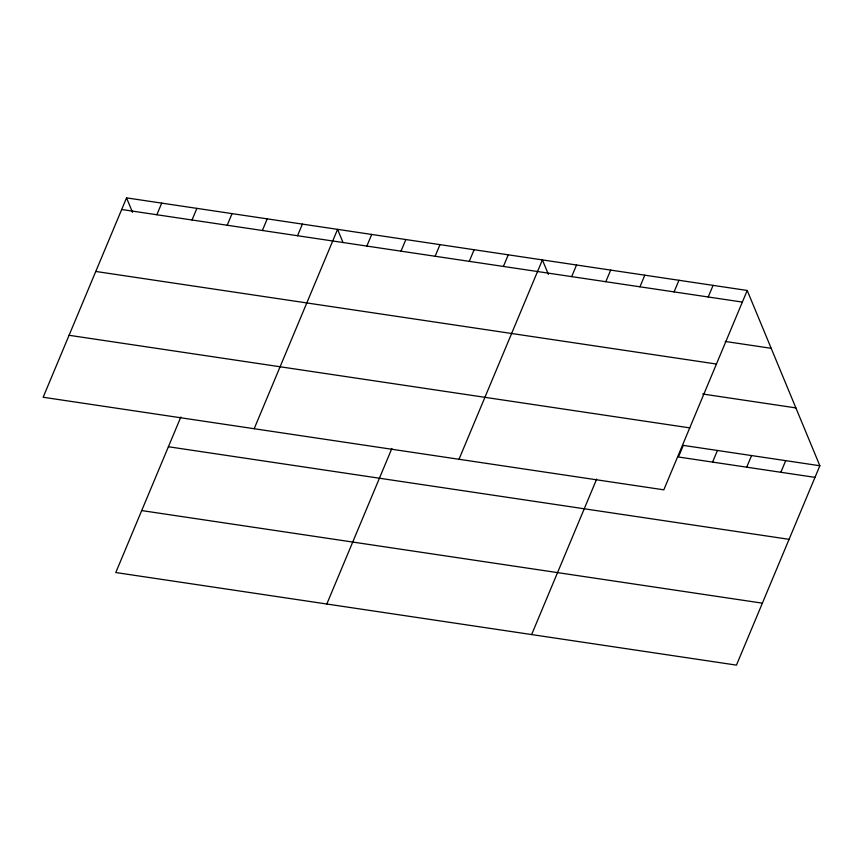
<?xml version="1.0" encoding="UTF-8"?>
<svg xmlns="http://www.w3.org/2000/svg" width="863" height="863" viewBox="0 0 863 863"><rect width="100%" height="100%" fill="white"/><g stroke="black" fill="none" stroke-linecap="round" stroke-linejoin="round"><path stroke-width="1.29" d="M126.548 197.875L43.15 397.25L663.82 489.828L747.218 290.464L126.548 197.875L132.535 212.341M156.861 214.747L161.715 203.129M192.028 219.989L196.893 208.371M227.196 225.243L232.061 213.625M180.842 417.002L115.782 572.536L736.452 665.125L819.85 465.75L747.218 290.464M262.374 230.486L267.228 218.868M297.541 235.728L302.406 224.11M254.175 428.728L337.573 229.364L343.064 242.611M366.851 246.074L371.716 234.456M400.993 251.165L405.847 239.547M435.125 256.257L439.99 244.639M469.267 261.349L474.121 249.731M326.807 604.014L391.867 448.48M503.399 266.44L508.264 254.822M458.997 459.278L542.396 259.914L548.393 274.369M571.673 276.624L576.538 265.006M605.815 281.716L610.67 270.097M639.947 286.807L644.812 275.189M674.089 291.899L678.944 280.281M531.63 634.564L596.689 479.041M708.221 296.991L713.086 285.373M712.579 462.093L717.433 450.475M746.711 467.185L751.576 455.567M780.853 472.277L785.708 460.659M121.683 209.504L742.363 302.082M725.233 341.457L771.188 348.307M95.771 271.457L716.441 364.046M702.665 394.003L795.88 407.908M69.062 335.286L689.742 427.875M819.85 465.75L683.302 445.384L678.437 457.002L814.985 477.368M168.393 446.743L789.073 539.332M141.694 510.572L762.374 603.161"/></g></svg>
